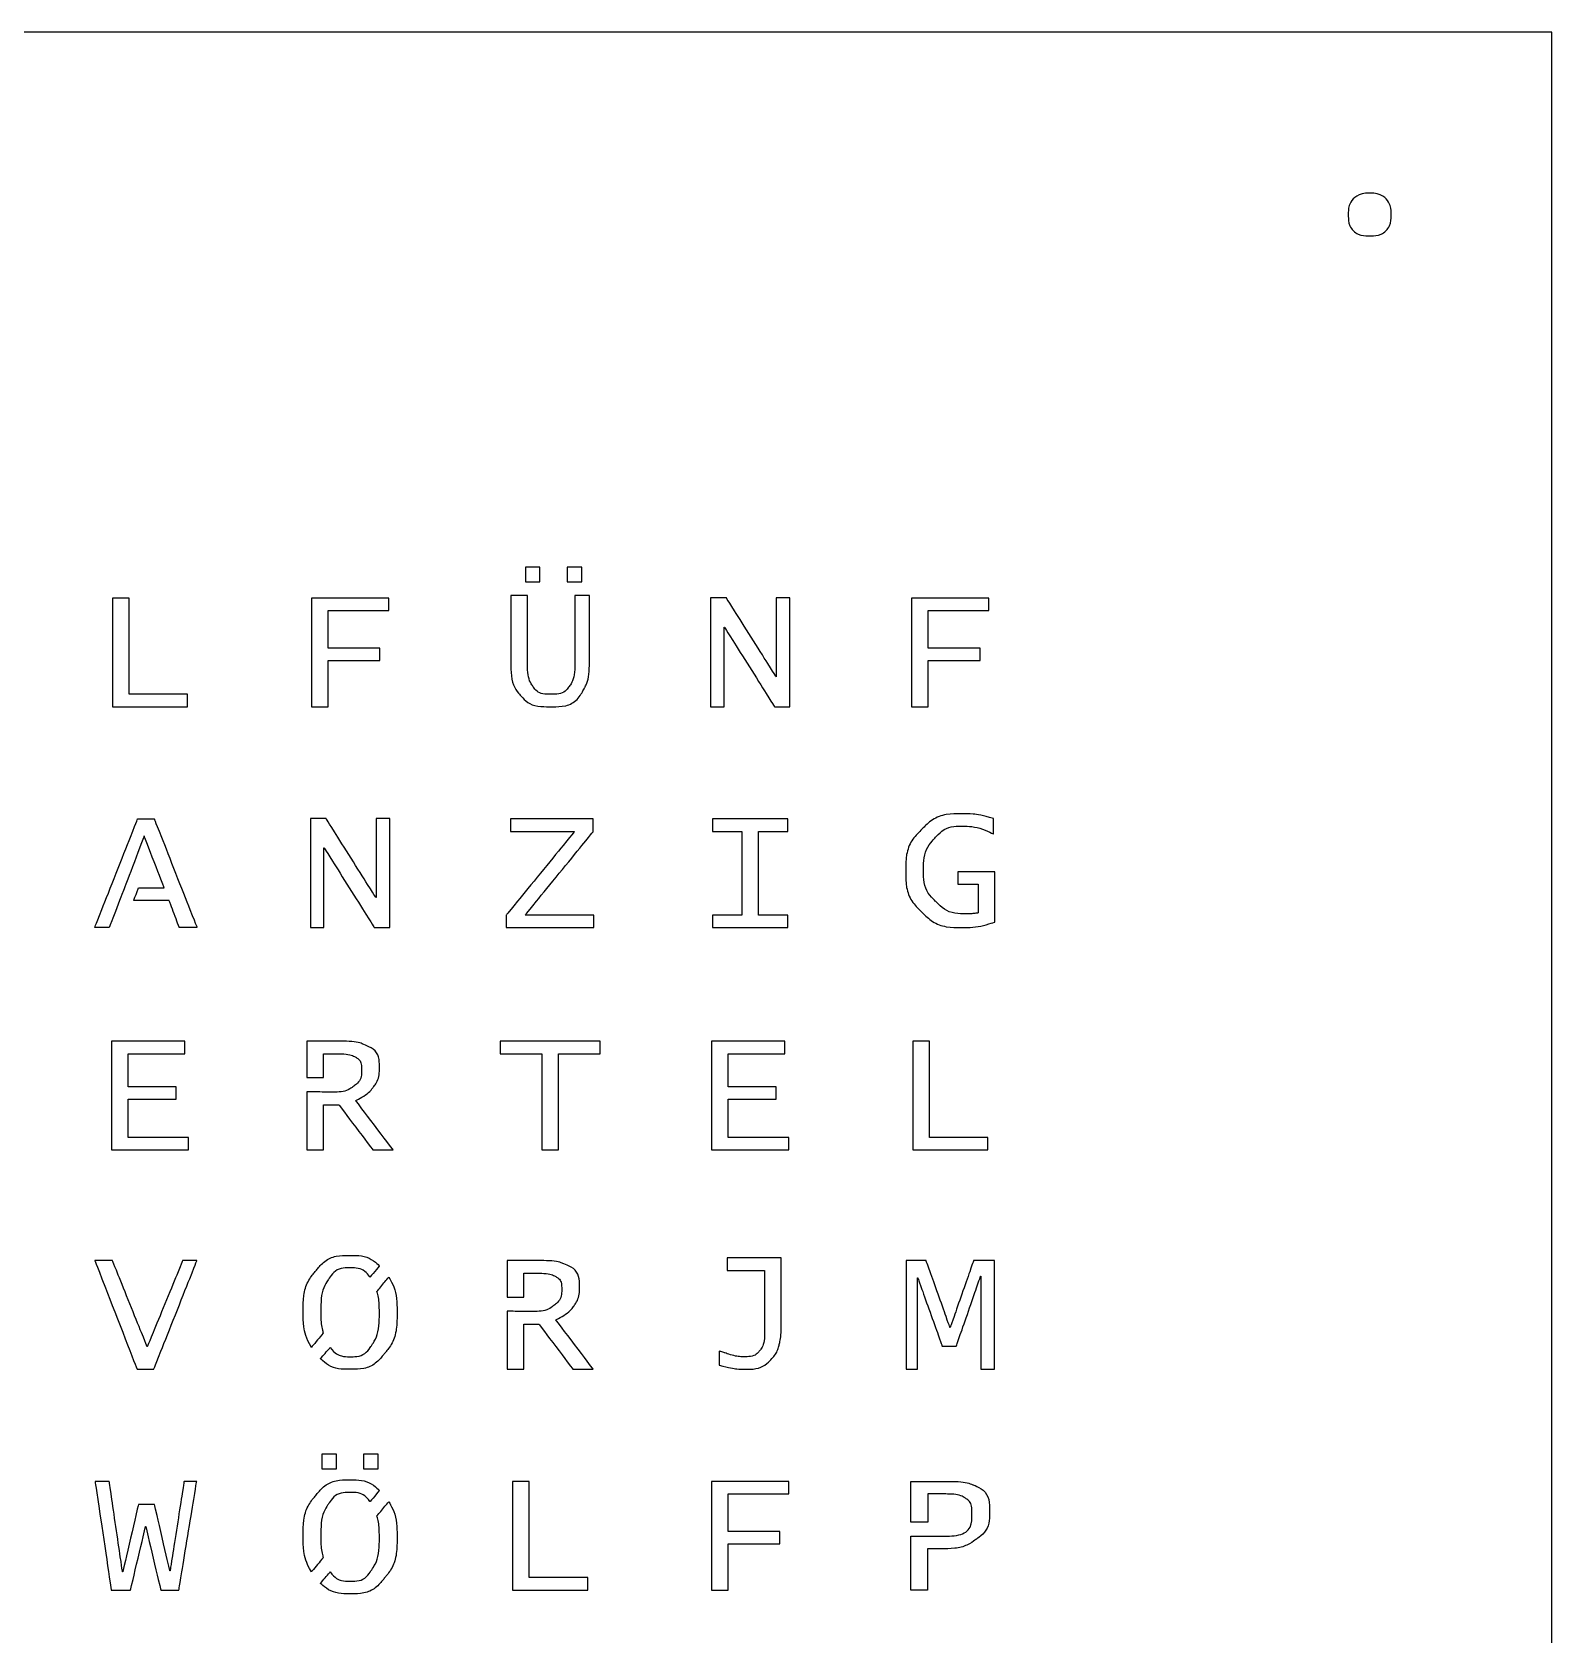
# Model space of a CAD drawing. Header units: centimetres. Extents: x -227 to 223, y -225 to 225.
# Drawn here: x 9.2 to 222.7, y 0.3 to 225.3 of the extents above; entities that cross this region are included whole.
import ezdxf

# ---------------------------------------------------------------- set-up
doc = ezdxf.new("R2010")
doc.units = ezdxf.units.CM
doc.header["$MEASUREMENT"] = 0
doc.layers.add('Ebene 1', color=7, linetype='CONTINUOUS')

msp = doc.modelspace()

# ---------------------------------------------------------------- linework, layer by layer
at = {"layer": 'Ebene 1'}
for points in [[(-227.3273, 225.3096), (-227.3273, 225.3096), (222.6727, 225.3096), (222.6727, 225.3096), (222.6727, 225.3096), (222.6727, 225.3096), (222.6727, -224.6904), (222.6727, -224.6904), (222.6727, -224.6904), (222.6727, -224.6904), (-227.3273, -224.6904), (-227.3273, -224.6904), (-227.3273, -224.6904), (-227.3273, -224.6904), (-227.3273, 225.3096), (-227.3273, 225.3096)], [(197.0727, 202.7096), (198.725, 202.7096), (200.0727, 201.362), (200.0727, 199.7096), (200.0727, 199.7096), (200.0727, 198.0572), (198.725, 196.7096), (197.0727, 196.7096), (197.0727, 196.7096), (195.4204, 196.7096), (194.0727, 198.0572), (194.0727, 199.7096), (194.0727, 199.7096), (194.0727, 201.362), (195.4204, 202.7096), (197.0727, 202.7096)], [(78.4897, 148.1225), (78.4897, 148.1225), (78.4897, 150.1794), (78.4897, 150.1794), (78.4897, 150.1794), (78.4897, 150.1794), (80.5466, 150.1794), (80.5466, 150.1794), (80.5466, 150.1794), (80.5466, 150.1794), (80.5466, 148.1225), (80.5466, 148.1225), (80.5466, 148.1225), (80.5466, 148.1225), (78.4897, 148.1225), (78.4897, 148.1225)], [(84.348, 148.1225), (84.348, 148.1225), (84.348, 150.1794), (84.348, 150.1794), (84.348, 150.1794), (84.348, 150.1794), (86.4049, 150.1794), (86.4049, 150.1794), (86.4049, 150.1794), (86.4049, 150.1794), (86.4049, 148.1225), (86.4049, 148.1225), (86.4049, 148.1225), (86.4049, 148.1225), (84.348, 148.1225), (84.348, 148.1225)], [(20.4945, 130.6046), (20.4945, 130.6046), (20.4945, 145.8547), (20.4945, 145.8547), (20.4945, 145.8547), (20.4945, 145.8547), (22.8354, 145.8547), (22.8354, 145.8547), (22.8354, 145.8547), (22.8354, 145.8547), (22.8354, 132.3653), (22.8354, 132.3653), (22.8354, 132.3653), (22.8354, 132.3653), (31.0507, 132.3653), (31.0507, 132.3653), (31.0507, 132.3653), (31.0507, 132.3653), (31.0507, 130.6046), (31.0507, 130.6046), (31.0507, 130.6046), (31.0507, 130.6046), (20.4945, 130.6046), (20.4945, 130.6046)], [(48.4464, 130.6046), (48.4464, 130.6046), (48.4464, 145.8547), (48.4464, 145.8547), (48.4464, 145.8547), (48.4464, 145.8547), (59.2988, 145.8547), (59.2988, 145.8547), (59.2988, 145.8547), (59.2988, 145.8547), (59.2988, 144.094), (59.2988, 144.094), (59.2988, 144.094), (59.2988, 144.094), (50.7873, 144.094), (50.7873, 144.094), (50.7873, 144.094), (50.7873, 144.094), (50.7873, 138.8443), (50.7873, 138.8443), (50.7873, 138.8443), (50.7873, 138.8443), (58.0492, 138.8443), (58.0492, 138.8443), (58.0492, 138.8443), (58.0492, 138.8443), (58.0492, 137.0835), (58.0492, 137.0835), (58.0492, 137.0835), (58.0492, 137.0835), (50.7873, 137.0835), (50.7873, 137.0835), (50.7873, 137.0835), (50.7873, 137.0835), (50.7873, 130.6046), (50.7873, 130.6046), (50.7873, 130.6046), (50.7873, 130.6046), (48.4464, 130.6046), (48.4464, 130.6046)], [(76.4572, 146.2239), (76.4572, 146.2239), (78.7981, 146.2239), (78.7981, 146.2239), (78.7981, 146.2239), (78.7981, 146.2239), (78.7981, 136.9659), (78.7981, 136.9659), (78.7981, 136.9659), (78.7981, 135.3472), (79.0537, 134.1788), (79.5648, 133.4526), (79.5648, 133.4526), (80.076, 132.7264), (80.9036, 132.3653), (82.0436, 132.3653), (82.0436, 132.3653), (83.2485, 132.3653), (84.1167, 132.7264), (84.6482, 133.4526), (84.6482, 133.4526), (85.1797, 134.1788), (85.4434, 135.3675), (85.4434, 137.0227), (85.4434, 137.0227), (85.4434, 137.0227), (85.4434, 146.2239), (85.4434, 146.2239), (85.4434, 146.2239), (85.4434, 146.2239), (87.4881, 146.2239), (87.4881, 146.2239), (87.4881, 146.2239), (87.4881, 146.2239), (87.4881, 137.3676), (87.4881, 137.3676), (87.4881, 137.3676), (87.4881, 135.4567), (87.2609, 134.0855), (86.8105, 133.2538), (86.8105, 133.2538), (85.8531, 131.489), (84.2709, 130.6046), (82.068, 130.6046), (82.068, 130.6046), (80.1572, 130.6046), (78.7453, 131.128), (77.8285, 132.1747), (77.8285, 132.1747), (76.9156, 133.2214), (76.4572, 134.8279), (76.4572, 136.9984), (76.4572, 136.9984), (76.4572, 136.9984), (76.4572, 146.2239), (76.4572, 146.2239)], [(104.4985, 130.6046), (104.4985, 130.6046), (104.4985, 145.9034), (104.4985, 145.9034), (104.4985, 145.9034), (104.4985, 145.9034), (106.7096, 145.9034), (106.7096, 145.9034), (106.7096, 145.9034), (106.7096, 145.9034), (113.7078, 134.8117), (113.7078, 134.8117), (113.7078, 134.8117), (113.7078, 134.8117), (113.7321, 134.8117), (113.7321, 134.8117), (113.7321, 134.8117), (113.7321, 134.8117), (113.7321, 145.9034), (113.7321, 145.9034), (113.7321, 145.9034), (113.7321, 145.9034), (115.647, 145.9034), (115.647, 145.9034), (115.647, 145.9034), (115.647, 145.9034), (115.647, 130.6046), (115.647, 130.6046), (115.647, 130.6046), (115.647, 130.6046), (113.4847, 130.6046), (113.4847, 130.6046), (113.4847, 130.6046), (113.4847, 130.6046), (106.4377, 141.7815), (106.4377, 141.7815), (106.4377, 141.7815), (106.4377, 141.7815), (106.4012, 141.7815), (106.4012, 141.7815), (106.4012, 141.7815), (106.4012, 141.7815), (106.4012, 130.6046), (106.4012, 130.6046), (106.4012, 130.6046), (106.4012, 130.6046), (104.4985, 130.6046), (104.4985, 130.6046)], [(132.7464, 130.6046), (132.7464, 130.6046), (132.7464, 145.8547), (132.7464, 145.8547), (132.7464, 145.8547), (132.7464, 145.8547), (143.5988, 145.8547), (143.5988, 145.8547), (143.5988, 145.8547), (143.5988, 145.8547), (143.5988, 144.094), (143.5988, 144.094), (143.5988, 144.094), (143.5988, 144.094), (135.0873, 144.094), (135.0873, 144.094), (135.0873, 144.094), (135.0873, 144.094), (135.0873, 138.8443), (135.0873, 138.8443), (135.0873, 138.8443), (135.0873, 138.8443), (142.3492, 138.8443), (142.3492, 138.8443), (142.3492, 138.8443), (142.3492, 138.8443), (142.3492, 137.0835), (142.3492, 137.0835), (142.3492, 137.0835), (142.3492, 137.0835), (135.0873, 137.0835), (135.0873, 137.0835), (135.0873, 137.0835), (135.0873, 137.0835), (135.0873, 130.6046), (135.0873, 130.6046), (135.0873, 130.6046), (135.0873, 130.6046), (132.7464, 130.6046), (132.7464, 130.6046)], [(24.1688, 105.1787), (24.1688, 105.1787), (23.4997, 103.4181), (23.4997, 103.4181), (23.4997, 103.4181), (23.4997, 103.4181), (25.6442, 103.4181), (25.6442, 103.4181), (25.6442, 103.4181), (25.6442, 103.4181), (28.4608, 103.4181), (28.4608, 103.4181), (28.4608, 103.4181), (28.4608, 103.4181), (29.897, 99.6046), (29.897, 99.6046), (29.897, 99.6046), (29.897, 99.6046), (32.3839, 99.6046), (32.3839, 99.6046), (32.3839, 99.6046), (32.3839, 99.6046), (26.3715, 114.8547), (26.3715, 114.8547), (26.3715, 114.8547), (26.3715, 114.8547), (24.0307, 114.8547), (24.0307, 114.8547), (24.0307, 114.8547), (24.0307, 114.8547), (18.0142, 99.6046), (18.0142, 99.6046), (18.0142, 99.6046), (18.0142, 99.6046), (20.0346, 99.6046), (20.0346, 99.6046), (20.0346, 99.6046), (20.0346, 99.6046), (22.1969, 105.1788), (22.1969, 105.1788), (22.1969, 105.1788), (22.1969, 105.1788), (24.9678, 112.4651), (24.9678, 112.4651), (24.9678, 112.4651), (24.9678, 112.4651), (27.759, 105.1788), (27.759, 105.1788), (27.759, 105.1788), (27.759, 105.1788), (25.6279, 105.1787), (25.6279, 105.1787), (25.6279, 105.1787), (25.6279, 105.1787), (24.1688, 105.1787), (24.1688, 105.1787)], [(48.2984, 99.6046), (48.2984, 99.6046), (48.2984, 114.9034), (48.2984, 114.9034), (48.2984, 114.9034), (48.2984, 114.9034), (50.5095, 114.9034), (50.5095, 114.9034), (50.5095, 114.9034), (50.5095, 114.9034), (57.5077, 103.8117), (57.5077, 103.8117), (57.5077, 103.8117), (57.5077, 103.8117), (57.532, 103.8117), (57.532, 103.8117), (57.532, 103.8117), (57.532, 103.8117), (57.532, 114.9034), (57.532, 114.9034), (57.532, 114.9034), (57.532, 114.9034), (59.4469, 114.9034), (59.4469, 114.9034), (59.4469, 114.9034), (59.4469, 114.9034), (59.4469, 99.6046), (59.4469, 99.6046), (59.4469, 99.6046), (59.4469, 99.6046), (57.2846, 99.6046), (57.2846, 99.6046), (57.2846, 99.6046), (57.2846, 99.6046), (50.2376, 110.7815), (50.2376, 110.7815), (50.2376, 110.7815), (50.2376, 110.7815), (50.2011, 110.7815), (50.2011, 110.7815), (50.2011, 110.7815), (50.2011, 110.7815), (50.2011, 99.6046), (50.2011, 99.6046), (50.2011, 99.6046), (50.2011, 99.6046), (48.2984, 99.6046), (48.2984, 99.6046)], [(75.8162, 99.6046), (75.8162, 99.6046), (75.8162, 101.3653), (75.8162, 101.3653), (75.8162, 101.3653), (75.8162, 101.3653), (85.3866, 113.094), (85.3866, 113.094), (85.3866, 113.094), (85.3866, 113.094), (76.4004, 113.094), (76.4004, 113.094), (76.4004, 113.094), (76.4004, 113.094), (76.4004, 114.8547), (76.4004, 114.8547), (76.4004, 114.8547), (76.4004, 114.8547), (88.0357, 114.8547), (88.0357, 114.8547), (88.0357, 114.8547), (88.0357, 114.8547), (88.0357, 113.094), (88.0357, 113.094), (88.0357, 113.094), (88.0357, 113.094), (78.4776, 101.3653), (78.4776, 101.3653), (78.4776, 101.3653), (78.4776, 101.3653), (88.1291, 101.3653), (88.1291, 101.3653), (88.1291, 101.3653), (88.1291, 101.3653), (88.1291, 99.6046), (88.1291, 99.6046), (88.1291, 99.6046), (88.1291, 99.6046), (75.8162, 99.6046), (75.8162, 99.6046)], [(104.7946, 99.6046), (104.7946, 99.6046), (104.7946, 101.3653), (104.7946, 101.3653), (104.7946, 101.3653), (104.7946, 101.3653), (108.8962, 101.3653), (108.8962, 101.3653), (108.8962, 101.3653), (108.8962, 101.3653), (108.8962, 113.094), (108.8962, 113.094), (108.8962, 113.094), (108.8962, 113.094), (104.7946, 113.094), (104.7946, 113.094), (104.7946, 113.094), (104.7946, 113.094), (104.7946, 114.8547), (104.7946, 114.8547), (104.7946, 114.8547), (104.7946, 114.8547), (115.3508, 114.8547), (115.3508, 114.8547), (115.3508, 114.8547), (115.3508, 114.8547), (115.3508, 113.094), (115.3508, 113.094), (115.3508, 113.094), (115.3508, 113.094), (111.2492, 113.094), (111.2492, 113.094), (111.2492, 113.094), (111.2492, 113.094), (111.2492, 101.3653), (111.2492, 101.3653), (111.2492, 101.3653), (111.2492, 101.3653), (115.3508, 101.3653), (115.3508, 101.3653), (115.3508, 101.3653), (115.3508, 101.3653), (115.3508, 99.6046), (115.3508, 99.6046), (115.3508, 99.6046), (115.3508, 99.6046), (104.7946, 99.6046), (104.7946, 99.6046)], [(144.2337, 114.9034), (144.2337, 114.9034), (144.2337, 112.7491), (144.2337, 112.7491), (144.2337, 112.7491), (142.6637, 113.4713), (141.1991, 113.8323), (139.836, 113.8323), (139.836, 113.8323), (138.2578, 113.8323), (136.9596, 113.2522), (135.9413, 112.096), (135.9413, 112.096), (134.923, 110.9397), (134.4159, 109.4671), (134.4159, 107.6779), (134.4159, 107.6779), (134.4159, 105.8767), (134.992, 104.3999), (136.1401, 103.2478), (136.1401, 103.2478), (137.2882, 102.0956), (138.7568, 101.5195), (140.5378, 101.5195), (140.5378, 101.5195), (140.9435, 101.5195), (141.4588, 101.5682), (142.0835, 101.6615), (142.0835, 101.6615), (142.0835, 101.6615), (142.0835, 105.69), (142.0835, 105.69), (142.0835, 105.69), (142.0835, 105.69), (139.2193, 105.69), (139.2193, 105.69), (139.2193, 105.69), (139.2193, 105.69), (139.2193, 107.4508), (139.2193, 107.4508), (139.2193, 107.4508), (139.2193, 107.4508), (144.4244, 107.4508), (144.4244, 107.4508), (144.4244, 107.4508), (144.4244, 107.4508), (144.4244, 100.3673), (144.4244, 100.3673), (144.4244, 100.3673), (142.83, 99.8602), (141.3208, 99.6046), (139.8968, 99.6046), (139.8968, 99.6046), (137.5357, 99.6046), (135.6168, 100.3389), (134.136, 101.8035), (134.136, 101.8035), (132.6592, 103.268), (131.9209, 105.1748), (131.9209, 107.5197), (131.9209, 107.5197), (131.9209, 109.9214), (132.6592, 111.8688), (134.1319, 113.3577), (134.1319, 113.3577), (135.6046, 114.8466), (137.5316, 115.5931), (139.909, 115.5931), (139.909, 115.5931), (141.2559, 115.5931), (142.6961, 115.3618), (144.2337, 114.9034)], [(20.3464, 68.3982), (20.3464, 68.3982), (20.3464, 83.6483), (20.3464, 83.6483), (20.3464, 83.6483), (20.3464, 83.6483), (30.6511, 83.6483), (30.6511, 83.6483), (30.6511, 83.6483), (30.6511, 83.6483), (30.6511, 81.8876), (30.6511, 81.8876), (30.6511, 81.8876), (30.6511, 81.8876), (22.6873, 81.8876), (22.6873, 81.8876), (22.6873, 81.8876), (22.6873, 81.8876), (22.6873, 77.2667), (22.6873, 77.2667), (22.6873, 77.2667), (22.6873, 77.2667), (29.4381, 77.2667), (29.4381, 77.2667), (29.4381, 77.2667), (29.4381, 77.2667), (29.4381, 75.506), (29.4381, 75.506), (29.4381, 75.506), (29.4381, 75.506), (22.6873, 75.506), (22.6873, 75.506), (22.6873, 75.506), (22.6873, 75.506), (22.6873, 70.1589), (22.6873, 70.1589), (22.6873, 70.1589), (22.6873, 70.1589), (31.1988, 70.1589), (31.1988, 70.1589), (31.1988, 70.1589), (31.1988, 70.1589), (31.1988, 68.3982), (31.1988, 68.3982), (31.1988, 68.3982), (31.1988, 68.3982), (20.3464, 68.3982), (20.3464, 68.3982)], [(50.1634, 81.8876), (50.1634, 81.8876), (50.1634, 78.537), (50.1634, 78.537), (50.1634, 78.537), (50.1634, 78.537), (47.8241, 78.537), (47.8241, 78.537), (47.8241, 78.537), (47.8241, 78.537), (47.8176, 83.6483), (47.8176, 83.6483), (47.8176, 83.6483), (47.8176, 83.6483), (52.0855, 83.6483), (52.0855, 83.6483), (52.0855, 83.6483), (53.8584, 83.6483), (55.0917, 83.5022), (55.7814, 83.2101), (55.7814, 83.2101), (57.2541, 82.5975), (57.9924, 81.5184), (57.9924, 79.9727), (57.9924, 79.9727), (57.9924, 78.9138), (57.7368, 78.0253), (57.2257, 77.3154), (57.2257, 77.3154), (56.7145, 76.6095), (55.8625, 75.9482), (54.6657, 75.3396), (54.6657, 75.3396), (54.6657, 75.3396), (59.9276, 68.3982), (59.9276, 68.3982), (59.9276, 68.3982), (59.9276, 68.3982), (57.0877, 68.3982), (57.0877, 68.3982), (57.0877, 68.3982), (57.0877, 68.3982), (52.2721, 74.7433), (52.2721, 74.7433), (52.2721, 74.7433), (52.2721, 74.7433), (50.1585, 74.7433), (50.1585, 74.7433), (50.1585, 74.7433), (50.1585, 74.7433), (50.1585, 68.3982), (50.1585, 68.3982), (50.1585, 68.3982), (50.1585, 68.3982), (47.8176, 68.3982), (47.8176, 68.3982), (47.8176, 68.3982), (47.8176, 68.3982), (47.8176, 76.5336), (47.8176, 76.5336), (47.8176, 76.5336), (47.8176, 76.5336), (51.3958, 76.5162), (51.3958, 76.5162), (51.3958, 76.5162), (52.6575, 76.5102), (53.6549, 76.793), (54.3899, 77.3478), (54.3899, 77.3478), (55.1274, 77.9044), (55.4974, 78.6501), (55.4974, 79.5954), (55.4974, 79.5954), (55.4974, 80.4717), (55.2214, 81.0763), (54.6657, 81.4007), (54.6657, 81.4007), (54.11, 81.7252), (53.0874, 81.8876), (51.5987, 81.8876), (51.5987, 81.8876), (51.5987, 81.8876), (50.1634, 81.8876), (50.1634, 81.8876)], [(80.7941, 68.3982), (80.7941, 68.3982), (80.7941, 81.8876), (80.7941, 81.8876), (80.7941, 81.8876), (80.7941, 81.8876), (74.9359, 81.8876), (74.9359, 81.8876), (74.9359, 81.8876), (74.9359, 81.8876), (74.9359, 83.6483), (74.9359, 83.6483), (74.9359, 83.6483), (74.9359, 83.6483), (89.0094, 83.6483), (89.0094, 83.6483), (89.0094, 83.6483), (89.0094, 83.6483), (89.0094, 81.8876), (89.0094, 81.8876), (89.0094, 81.8876), (89.0094, 81.8876), (83.1471, 81.8876), (83.1471, 81.8876), (83.1471, 81.8876), (83.1471, 81.8876), (83.1471, 68.3982), (83.1471, 68.3982), (83.1471, 68.3982), (83.1471, 68.3982), (80.7941, 68.3982), (80.7941, 68.3982)], [(104.6465, 68.3982), (104.6465, 68.3982), (104.6465, 83.6483), (104.6465, 83.6483), (104.6465, 83.6483), (104.6465, 83.6483), (114.9512, 83.6483), (114.9512, 83.6483), (114.9512, 83.6483), (114.9512, 83.6483), (114.9512, 81.8876), (114.9512, 81.8876), (114.9512, 81.8876), (114.9512, 81.8876), (106.9874, 81.8876), (106.9874, 81.8876), (106.9874, 81.8876), (106.9874, 81.8876), (106.9874, 77.2667), (106.9874, 77.2667), (106.9874, 77.2667), (106.9874, 77.2667), (113.7382, 77.2667), (113.7382, 77.2667), (113.7382, 77.2667), (113.7382, 77.2667), (113.7382, 75.506), (113.7382, 75.506), (113.7382, 75.506), (113.7382, 75.506), (106.9874, 75.506), (106.9874, 75.506), (106.9874, 75.506), (106.9874, 75.506), (106.9874, 70.1589), (106.9874, 70.1589), (106.9874, 70.1589), (106.9874, 70.1589), (115.4989, 70.1589), (115.4989, 70.1589), (115.4989, 70.1589), (115.4989, 70.1589), (115.4989, 68.3982), (115.4989, 68.3982), (115.4989, 68.3982), (115.4989, 68.3982), (104.6465, 68.3982), (104.6465, 68.3982)], [(132.8945, 68.3982), (132.8945, 68.3982), (132.8945, 83.6483), (132.8945, 83.6483), (132.8945, 83.6483), (132.8945, 83.6483), (135.2354, 83.6483), (135.2354, 83.6483), (135.2354, 83.6483), (135.2354, 83.6483), (135.2354, 70.1589), (135.2354, 70.1589), (135.2354, 70.1589), (135.2354, 70.1589), (143.4507, 70.1589), (143.4507, 70.1589), (143.4507, 70.1589), (143.4507, 70.1589), (143.4507, 68.3982), (143.4507, 68.3982), (143.4507, 68.3982), (143.4507, 68.3982), (132.8945, 68.3982), (132.8945, 68.3982)], [(23.9574, 37.6046), (23.9574, 37.6046), (18.0383, 52.8547), (18.0383, 52.8547), (18.0383, 52.8547), (18.0383, 52.8547), (20.509, 52.8547), (20.509, 52.8547), (20.509, 52.8547), (20.509, 52.8547), (25.3855, 40.7325), (25.3855, 40.7325), (25.3855, 40.7325), (25.3855, 40.7325), (30.3593, 52.8547), (30.3593, 52.8547), (30.3593, 52.8547), (30.3593, 52.8547), (32.3594, 52.8547), (32.3594, 52.8547), (32.3594, 52.8547), (32.3594, 52.8547), (26.3105, 37.6046), (26.3105, 37.6046), (26.3105, 37.6046), (26.3105, 37.6046), (23.9574, 37.6046), (23.9574, 37.6046)], [(48.4344, 40.6785), (48.4344, 40.6785), (50.1068, 42.6694), (50.1068, 42.6694), (50.1068, 42.6694), (49.8827, 43.5031), (49.771, 44.4822), (49.771, 45.6049), (49.771, 45.6049), (49.771, 47.5928), (50.1239, 49.1304), (50.8339, 50.2096), (50.8339, 50.2096), (51.5439, 51.2928), (52.5581, 51.8323), (53.8726, 51.8323), (53.8726, 51.8323), (55.0637, 51.8323), (55.9747, 51.4278), (56.6728, 50.5385), (56.6728, 50.5385), (56.6728, 50.5385), (58.0046, 52.1243), (58.0046, 52.1243), (58.0046, 52.1243), (56.9002, 53.1171), (55.5389, 53.5931), (53.8726, 53.5931), (53.8726, 53.5931), (51.8603, 53.5931), (50.2578, 52.8709), (49.0651, 51.4226), (49.0651, 51.4226), (47.8723, 49.9783), (47.276, 48.0391), (47.276, 45.6049), (47.276, 45.6049), (47.276, 43.6397), (47.6621, 41.9975), (48.4344, 40.6785)], [(78.2634, 51.094), (78.2634, 51.094), (78.2634, 47.7434), (78.2634, 47.7434), (78.2634, 47.7434), (78.2634, 47.7434), (75.9241, 47.7434), (75.9241, 47.7434), (75.9241, 47.7434), (75.9241, 47.7434), (75.9176, 52.8547), (75.9176, 52.8547), (75.9176, 52.8547), (75.9176, 52.8547), (80.1855, 52.8547), (80.1855, 52.8547), (80.1855, 52.8547), (81.9584, 52.8547), (83.1917, 52.7086), (83.8814, 52.4165), (83.8814, 52.4165), (85.3541, 51.8039), (86.0924, 50.7248), (86.0924, 49.1791), (86.0924, 49.1791), (86.0924, 48.1202), (85.8368, 47.2317), (85.3257, 46.5218), (85.3257, 46.5218), (84.8145, 45.8159), (83.9625, 45.1546), (82.7657, 44.546), (82.7657, 44.546), (82.7657, 44.546), (88.0276, 37.6046), (88.0276, 37.6046), (88.0276, 37.6046), (88.0276, 37.6046), (85.1877, 37.6046), (85.1877, 37.6046), (85.1877, 37.6046), (85.1877, 37.6046), (80.3721, 43.9497), (80.3721, 43.9497), (80.3721, 43.9497), (80.3721, 43.9497), (78.2585, 43.9497), (78.2585, 43.9497), (78.2585, 43.9497), (78.2585, 43.9497), (78.2585, 37.6046), (78.2585, 37.6046), (78.2585, 37.6046), (78.2585, 37.6046), (75.9176, 37.6046), (75.9176, 37.6046), (75.9176, 37.6046), (75.9176, 37.6046), (75.9176, 45.74), (75.9176, 45.74), (75.9176, 45.74), (75.9176, 45.74), (79.4958, 45.7226), (79.4958, 45.7226), (79.4958, 45.7226), (80.7575, 45.7166), (81.7549, 45.9994), (82.4899, 46.5542), (82.4899, 46.5542), (83.2274, 47.1108), (83.5974, 47.8565), (83.5974, 48.8018), (83.5974, 48.8018), (83.5974, 49.6781), (83.3214, 50.2827), (82.7657, 50.6071), (82.7657, 50.6071), (82.21, 50.9316), (81.1874, 51.094), (79.6987, 51.094), (79.6987, 51.094), (79.6987, 51.094), (78.2634, 51.094), (78.2634, 51.094)], [(105.7115, 38.1766), (105.7115, 38.1766), (105.7115, 40.1605), (105.7115, 40.1605), (105.7115, 40.1605), (105.7115, 40.1605), (106.4945, 39.9009), (106.4945, 39.9009), (106.4945, 39.9009), (107.5817, 39.5438), (108.4418, 39.3653), (109.0747, 39.3653), (109.0747, 39.3653), (110.1903, 39.3653), (110.9733, 39.6534), (111.4236, 40.2335), (111.4236, 40.2335), (111.8699, 40.8096), (112.093, 41.832), (112.093, 43.3006), (112.093, 43.3006), (112.093, 43.3006), (112.093, 51.4632), (112.093, 51.4632), (112.093, 51.4632), (112.093, 51.4632), (106.815, 51.4632), (106.815, 51.4632), (106.815, 51.4632), (106.815, 51.4632), (106.815, 53.2239), (106.815, 53.2239), (106.815, 53.2239), (106.815, 53.2239), (114.4339, 53.2239), (114.4339, 53.2239), (114.4339, 53.2239), (114.4339, 53.2239), (114.4339, 44.5461), (114.4339, 44.5461), (114.4339, 44.5461), (114.4339, 43.0004), (114.3446, 41.8522), (114.1621, 41.0977), (114.1621, 41.0977), (113.9795, 40.3471), (113.6306, 39.6858), (113.1154, 39.1138), (113.1154, 39.1138), (112.2107, 38.1077), (110.9206, 37.6046), (109.241, 37.6046), (109.241, 37.6046), (108.3282, 37.6046), (107.1517, 37.7953), (105.7115, 38.1766)], [(131.9615, 37.6046), (131.9615, 37.6046), (131.9615, 52.8547), (131.9615, 52.8547), (131.9615, 52.8547), (131.9615, 52.8547), (134.777, 52.8547), (134.777, 52.8547), (134.777, 52.8547), (134.777, 52.8547), (138.128, 43.4628), (138.128, 43.4628), (138.128, 43.4628), (138.128, 43.4628), (138.1524, 43.4628), (138.1524, 43.4628), (138.1524, 43.4628), (138.1524, 43.4628), (141.4466, 52.8547), (141.4466, 52.8547), (141.4466, 52.8547), (141.4466, 52.8547), (144.3838, 52.8547), (144.3838, 52.8547), (144.3838, 52.8547), (144.3838, 52.8547), (144.3838, 37.6046), (144.3838, 37.6046), (144.3838, 37.6046), (144.3838, 37.6046), (142.469, 37.6046), (142.469, 37.6046), (142.469, 37.6046), (142.469, 37.6046), (142.469, 50.6923), (142.469, 50.6923), (142.469, 50.6923), (142.469, 50.6923), (142.4446, 50.6923), (142.4446, 50.6923), (142.4446, 50.6923), (142.4446, 50.6923), (139.0084, 40.8258), (139.0084, 40.8258), (139.0084, 40.8258), (139.0084, 40.8258), (137.0367, 40.8258), (137.0367, 40.8258), (137.0367, 40.8258), (137.0367, 40.8258), (133.6126, 50.4164), (133.6126, 50.4164), (133.6126, 50.4164), (133.6126, 50.4164), (133.5883, 50.4164), (133.5883, 50.4164), (133.5883, 50.4164), (133.5883, 50.4164), (133.5883, 37.6046), (133.5883, 37.6046), (133.5883, 37.6046), (133.5883, 37.6046), (131.9615, 37.6046), (131.9615, 37.6046)], [(51.0778, 40.6644), (51.0778, 40.6644), (49.7164, 39.0928), (49.7164, 39.0928), (49.7164, 39.0928), (50.821, 38.1001), (52.2062, 37.6046), (53.8726, 37.6046), (53.8726, 37.6046), (55.8848, 37.6046), (57.4873, 38.3268), (58.6801, 39.7751), (58.6801, 39.7751), (59.8728, 41.2194), (60.4692, 43.1626), (60.4692, 45.6049), (60.4692, 45.6049), (60.4692, 47.5826), (60.0947, 49.1999), (59.3073, 50.5241), (59.3073, 50.5241), (59.3073, 50.5241), (57.6474, 48.5306), (57.6474, 48.5306), (57.6474, 48.5306), (57.8733, 47.6988), (57.9863, 46.723), (57.9863, 45.6049), (57.9863, 45.6049), (57.9863, 43.6089), (57.6293, 42.0673), (56.9153, 40.9881), (56.9153, 40.9881), (56.2013, 39.9049), (55.187, 39.3653), (53.8726, 39.3653), (53.8726, 39.3653), (52.6855, 39.3653), (51.7723, 39.7813), (51.0778, 40.6644)], [(49.9129, 23.6256), (49.9129, 23.6256), (49.9129, 25.6825), (49.9129, 25.6825), (49.9129, 25.6825), (49.9129, 25.6825), (51.9698, 25.6825), (51.9698, 25.6825), (51.9698, 25.6825), (51.9698, 25.6825), (51.9698, 23.6256), (51.9698, 23.6256), (51.9698, 23.6256), (51.9698, 23.6256), (49.9129, 23.6256), (49.9129, 23.6256)], [(55.7711, 23.6256), (55.7711, 23.6256), (55.7711, 25.6825), (55.7711, 25.6825), (55.7711, 25.6825), (55.7711, 25.6825), (57.828, 25.6825), (57.828, 25.6825), (57.828, 25.6825), (57.828, 25.6825), (57.828, 23.6256), (57.828, 23.6256), (57.828, 23.6256), (57.828, 23.6256), (55.7711, 23.6256), (55.7711, 23.6256)], [(20.3304, 6.6046), (20.3304, 6.6046), (18.0626, 21.8547), (18.0626, 21.8547), (18.0626, 21.8547), (18.0626, 21.8547), (20.0586, 21.8547), (20.0586, 21.8547), (20.0586, 21.8547), (20.0586, 21.8547), (21.9126, 9.1848), (21.9126, 9.1848), (21.9126, 9.1848), (21.9126, 9.1848), (21.9491, 9.1848), (21.9491, 9.1848), (21.9491, 9.1848), (21.9491, 9.1848), (24.148, 18.6335), (24.148, 18.6335), (24.148, 18.6335), (24.148, 18.6335), (26.4037, 18.6335), (26.4037, 18.6335), (26.4037, 18.6335), (26.4037, 18.6335), (28.566, 9.3268), (28.566, 9.3268), (28.566, 9.3268), (28.566, 9.3268), (28.5944, 9.3268), (28.5944, 9.3268), (28.5944, 9.3268), (28.5944, 9.3268), (30.5539, 21.8547), (30.5539, 21.8547), (30.5539, 21.8547), (30.5539, 21.8547), (32.3349, 21.8547), (32.3349, 21.8547), (32.3349, 21.8547), (32.3349, 21.8547), (29.8277, 6.6046), (29.8277, 6.6046), (29.8277, 6.6046), (29.8277, 6.6046), (27.284, 6.6046), (27.284, 6.6046), (27.284, 6.6046), (27.284, 6.6046), (25.1825, 15.5542), (25.1825, 15.5542), (25.1825, 15.5542), (25.1825, 15.5542), (25.1582, 15.5542), (25.1582, 15.5542), (25.1582, 15.5542), (25.1582, 15.5542), (23.0405, 6.6046), (23.0405, 6.6046), (23.0405, 6.6046), (23.0405, 6.6046), (20.3304, 6.6046), (20.3304, 6.6046)], [(48.4344, 9.1596), (48.4344, 9.1596), (50.1068, 11.1505), (50.1068, 11.1505), (50.1068, 11.1505), (49.8827, 11.9842), (49.771, 12.9633), (49.771, 14.086), (49.771, 14.086), (49.771, 16.0739), (50.1239, 17.6115), (50.8339, 18.6907), (50.8339, 18.6907), (51.5439, 19.7739), (52.5581, 20.3134), (53.8726, 20.3134), (53.8726, 20.3134), (55.0637, 20.3134), (55.9747, 19.9089), (56.6728, 19.0196), (56.6728, 19.0196), (56.6728, 19.0196), (58.0046, 20.6054), (58.0046, 20.6054), (58.0046, 20.6054), (56.9002, 21.5982), (55.5389, 22.0742), (53.8726, 22.0742), (53.8726, 22.0742), (51.8603, 22.0742), (50.2578, 21.352), (49.0651, 19.9037), (49.0651, 19.9037), (47.8723, 18.4594), (47.276, 16.5202), (47.276, 14.086), (47.276, 14.086), (47.276, 12.1208), (47.6621, 10.4786), (48.4344, 9.1596)], [(76.6945, 6.6046), (76.6945, 6.6046), (76.6945, 21.8547), (76.6945, 21.8547), (76.6945, 21.8547), (76.6945, 21.8547), (79.0354, 21.8547), (79.0354, 21.8547), (79.0354, 21.8547), (79.0354, 21.8547), (79.0354, 8.3653), (79.0354, 8.3653), (79.0354, 8.3653), (79.0354, 8.3653), (87.2507, 8.3653), (87.2507, 8.3653), (87.2507, 8.3653), (87.2507, 8.3653), (87.2507, 6.6046), (87.2507, 6.6046), (87.2507, 6.6046), (87.2507, 6.6046), (76.6945, 6.6046), (76.6945, 6.6046)], [(104.6465, 6.6046), (104.6465, 6.6046), (104.6465, 21.8547), (104.6465, 21.8547), (104.6465, 21.8547), (104.6465, 21.8547), (115.4989, 21.8547), (115.4989, 21.8547), (115.4989, 21.8547), (115.4989, 21.8547), (115.4989, 20.094), (115.4989, 20.094), (115.4989, 20.094), (115.4989, 20.094), (106.9874, 20.094), (106.9874, 20.094), (106.9874, 20.094), (106.9874, 20.094), (106.9874, 14.8443), (106.9874, 14.8443), (106.9874, 14.8443), (106.9874, 14.8443), (114.2493, 14.8443), (114.2493, 14.8443), (114.2493, 14.8443), (114.2493, 14.8443), (114.2493, 13.0835), (114.2493, 13.0835), (114.2493, 13.0835), (114.2493, 13.0835), (106.9874, 13.0835), (106.9874, 13.0835), (106.9874, 13.0835), (106.9874, 13.0835), (106.9874, 6.6046), (106.9874, 6.6046), (106.9874, 6.6046), (106.9874, 6.6046), (104.6465, 6.6046), (104.6465, 6.6046)], [(134.9977, 16.1583), (134.9977, 16.1583), (134.9977, 20.094), (134.9977, 20.094), (134.9977, 20.094), (134.9977, 20.094), (137.3228, 20.094), (137.3228, 20.094), (137.3228, 20.094), (138.7182, 20.094), (139.7142, 19.8933), (140.3128, 19.4895), (140.3128, 19.4895), (140.9106, 19.0864), (141.2093, 18.4144), (141.2093, 17.4813), (141.2093, 17.4813), (141.2093, 15.2621), (139.623, 14.1546), (136.4546, 14.1546), (136.4546, 14.1546), (136.4546, 14.1546), (132.6533, 14.1546), (132.6533, 14.1546), (132.6533, 14.1546), (132.6533, 14.1546), (132.6532, 6.6046), (132.6532, 6.6046), (132.6532, 6.6046), (132.6532, 6.6046), (134.9941, 6.6046), (134.9941, 6.6046), (134.9941, 6.6046), (134.9941, 6.6046), (134.9941, 12.3939), (134.9941, 12.3939), (134.9941, 12.3939), (134.9941, 12.3939), (136.7061, 12.3939), (136.7061, 12.3939), (136.7061, 12.3939), (138.8847, 12.3939), (140.5927, 12.8482), (141.8341, 13.7611), (141.8341, 13.7611), (143.0715, 14.6739), (143.6922, 15.9275), (143.6922, 17.53), (143.6922, 17.53), (143.6922, 19.4286), (142.9254, 20.7147), (141.3879, 21.38), (141.3879, 21.38), (140.6333, 21.6965), (139.3756, 21.8547), (137.6068, 21.8547), (137.6068, 21.8547), (137.6068, 21.8547), (132.6532, 21.8547), (132.6532, 21.8547), (132.6532, 21.8547), (132.6532, 21.8547), (132.6531, 16.1583), (132.6531, 16.1583), (132.6531, 16.1583), (132.6531, 16.1583), (134.9977, 16.1583), (134.9977, 16.1583)], [(51.0778, 9.1455), (51.0778, 9.1455), (49.7164, 7.5739), (49.7164, 7.5739), (49.7164, 7.5739), (50.821, 6.5812), (52.2062, 6.0857), (53.8726, 6.0857), (53.8726, 6.0857), (55.8848, 6.0857), (57.4873, 6.8079), (58.6801, 8.2562), (58.6801, 8.2562), (59.8728, 9.7005), (60.4692, 11.6437), (60.4692, 14.086), (60.4692, 14.086), (60.4692, 16.0637), (60.0947, 17.681), (59.3073, 19.0052), (59.3073, 19.0052), (59.3073, 19.0052), (57.6474, 17.0117), (57.6474, 17.0117), (57.6474, 17.0117), (57.8733, 16.1799), (57.9863, 15.2041), (57.9863, 14.086), (57.9863, 14.086), (57.9863, 12.09), (57.6293, 10.5484), (56.9153, 9.4692), (56.9153, 9.4692), (56.2013, 8.386), (55.187, 7.8464), (53.8726, 7.8464), (53.8726, 7.8464), (52.6855, 7.8464), (51.7723, 8.2624), (51.0778, 9.1455)]]:
    msp.add_open_spline(points, degree=3, dxfattribs=at)

doc.saveas('drawing.dxf')
